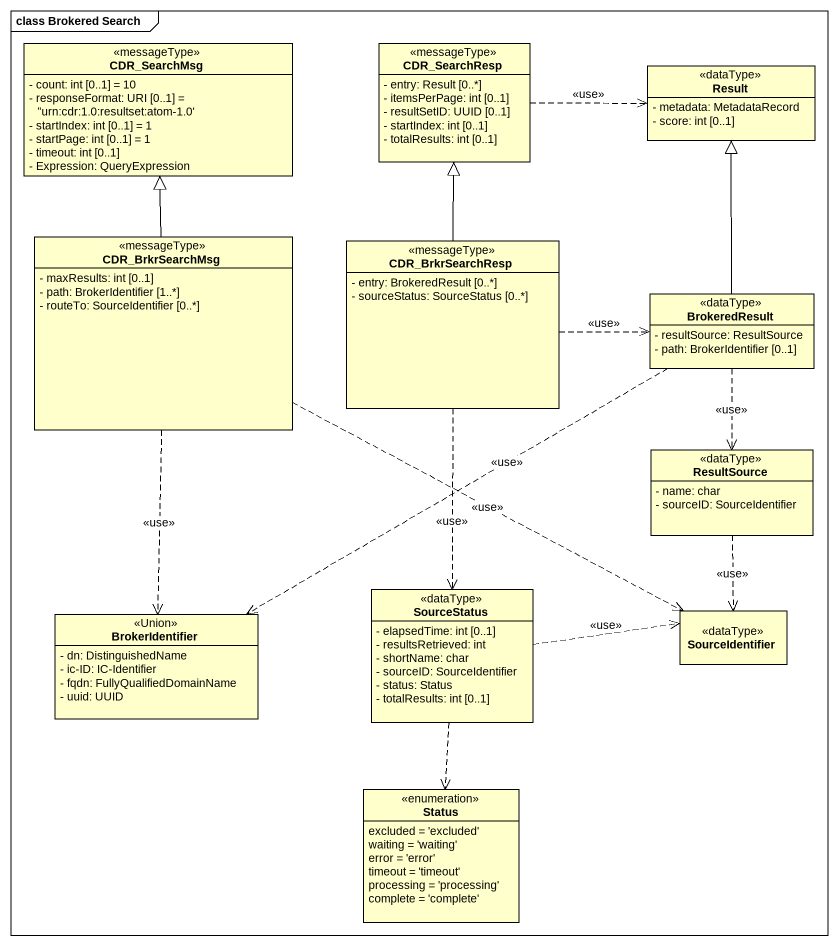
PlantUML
@startuml
mainframe class Brokered Search
hide circle
hide empty members
skinparam classAttributeIconSize 0
class CDR_SearchMsg <<messageType>> {
  - count: int [0..1] = 10
  - responseFormat: URI [0..1] = ”urn:cdr:1.0:resultset:atom-1.0'
  - startIndex: int [0..1] = 1
  - startPage: int [0..1] = 1
  - timeout: int [0..1]
  - Expression: QueryExpression
}
class CDR_SearchResp <<messageType>> {
  - entry: Result [0..*]
  - itemsPerPage: int [0..1]
  - resultSetID: UUID [0..1]
  - startIndex: int [0..1]
  - totalResults: int [0..1]
}
class Result <<dataType>> {
  - metadata: MetadataRecord
  - score: int [0..1]
}
class CDR_BrkrSearchMsg <<messageType>> {
  - maxResults: int [0..1]
  - path: BrokerIdentifier [1..*]
  - routeTo: SourceIdentifier [0..*]
}
class CDR_BrkrSearchResp <<messageType>> {
  - entry: BrokeredResult [0..*]
  - sourceStatus: SourceStatus [0..*]
}
class BrokeredResult <<dataType>> {
  - resultSource: ResultSource
  - path: BrokerIdentifier [0..1]
}
class ResultSource <<dataType>> {
  - name: char
  - sourceID: SourceIdentifier
}
class BrokerIdentifier <<Union>> {
  - dn: DistinguishedName
  - ic-ID: IC-Identifier
  - fqdn: FullyQualifiedDomainName
  - uuid: UUID
}
class SourceStatus <<dataType>> {
  - elapsedTime: int [0..1]
  - resultsRetrieved: int
  - shortName: char
  - sourceID: SourceIdentifier
  - status: Status
  - totalResults: int [0..1]
}
class SourceIdentifier <<dataType>>
enum Status {
  excluded = 'excluded'
  waiting = 'waiting'
  error = 'error'
  timeout = 'timeout'
  processing = 'processing'
  complete = 'complete'
}
CDR_SearchResp .right.> Result : <<use>>
CDR_BrkrSearchMsg -up-|> CDR_SearchMsg
CDR_BrkrSearchMsg ..> BrokerIdentifier : <<use>>
CDR_BrkrSearchMsg .right.> SourceIdentifier : <<use>>
CDR_BrkrSearchResp -up-|> CDR_SearchResp
CDR_BrkrSearchResp .right.> BrokeredResult : <<use>>
CDR_BrkrSearchResp ..> SourceStatus : <<use>>
BrokeredResult -up-|> Result
BrokeredResult ..> ResultSource : <<use>>
BrokeredResult .left.> BrokerIdentifier : <<use>>
ResultSource ..> SourceIdentifier : <<use>>
SourceStatus .right.> SourceIdentifier : <<use>>
SourceStatus ..> Status
@enduml
